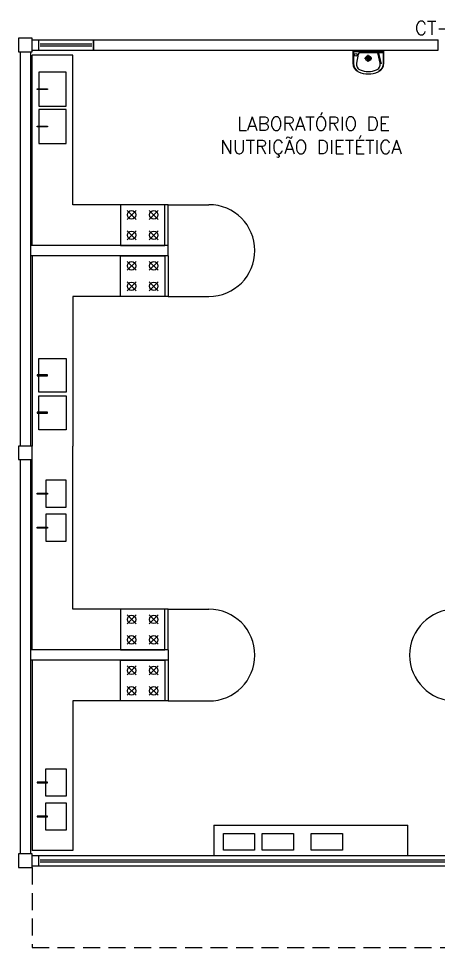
# Model space of a CAD drawing. Header units: millimetres. Extents: x 2069 to 2250, y 1124 to 1284.
# Drawn here: x 2123.99 to 2130.17, y 1220.25 to 1233.91 of the extents above; entities that cross this region are included whole.
import ezdxf

# ---------------------------------------------------------------- set-up
doc = ezdxf.new("R2010")
doc.units = ezdxf.units.MM
doc.linetypes.add('HIDDEN', pattern=[0.375, 0.25, -0.125])
for name, color, linetype in [('A-BLK', 2, 'Continuous'), ('ALV', 2, 'Continuous'), ('ENDEREÇO', 2, 'Continuous'), ('EQUI', 1, 'Continuous'), ('hidraulica', 7, 'Continuous'), ('JANELA', 1, 'Continuous'), ('MOVEIS', 2, 'Continuous'), ('PILARES', 3, 'Continuous'), ('PROJ', 1, 'HIDDEN'), ('TEXTO', 2, 'Continuous')]:
    doc.layers.add(name, color=color, linetype=linetype)
doc.styles.add('UNB-100', font='simplex.shx', dxfattribs={"height": 0.2})

# ---------------------------------------------------------------- blocks, each defined once
blk = doc.blocks.new('PL')
for p, q in [((0.25, 0.25), (0.25, 0.45)), ((0.25, 0.45), (0.45, 0.45)), ((0.45, 0.45), (0.45, 0.25)), ((0.45, 0.25), (0.25, 0.25))]:
    blk.add_line(p, q)
blk = doc.blocks.new('LAV1')
at = {"layer": 'A-BLK'}
for p, q in [((-0.166, -0.23), (-0.059, -0.23)), ((-0.112, -0.176), (-0.112, -0.284))]:
    blk.add_line(p, q, dxfattribs=at)
at = {"layer": 'A-BLK', "color": 1}
blk.add_lwpolyline([(0, 0), (-0.181, 0, 0.297087), (-0.312, -0.085, 0.210879), (-0.312, -0.375, 0.297087), (-0.181, -0.46), (0, -0.46)], format="xyb", close=True, dxfattribs=at)
at = {"layer": 'A-BLK'}
for points in [[(-0.031, -0.352), (-0.031, -0.108, 0.355579), (-0.051, -0.083), (-0.184, -0.055, 0.364154), (-0.282, -0.108, 0.191353), (-0.282, -0.352, 0.364154), (-0.184, -0.405), (-0.051, -0.377, 0.352407), (-0.031, -0.352, -21.291928)], [(-0.01, -0.01), (-0.187, -0.01, 0.268561), (-0.302, -0.077, 0.825469)], [(-0.01, -0.01), (-0.01, -0.45), (-0.187, -0.45, -0.268561), (-0.302, -0.383, -2.266504)]]:
    blk.add_lwpolyline(points, format="xyb", dxfattribs=at)
at = {"layer": 'A-BLK', "color": 1}
blk.add_lwpolyline([(-0.051, -0.377, -0.375755), (-0.055, -0.383), (-0.194, -0.417), (-0.054, -0.388, 0.422985), (-0.046, -0.376, -29.530032)], format="xyb", dxfattribs=at)
blk.add_lwpolyline([(-0.038, -0.37), (-0.028, -0.384), (-0.026, -0.398), (-0.026, -0.445), (-0.032, -0.398), (-0.036, -0.392), (-0.04, -0.383), (-0.041, -0.373)], dxfattribs=at)
for centre, radius in [((-0.061, -0.046), 0.0204), ((-0.112, -0.23), 0.0256)]:
    blk.add_circle(centre, radius, dxfattribs=at)
at = {"layer": 'A-BLK'}
blk.add_circle((-0.112, -0.23), 0.0383, dxfattribs=at)

msp = doc.modelspace()

# ---------------------------------------------------------------- linework, layer by layer
at = {"layer": 'ALV'}
for p, q in [((2124.19301, 1233.59812), (2124.29301, 1233.59812)), ((2124.29301, 1233.44812), (2124.29301, 1233.59812)), ((2125.09301, 1233.59812), (2130.16325, 1233.59812)), ((2125.09301, 1233.59812), (2125.09301, 1233.44812)), ((2130.16325, 1233.44812), (2130.16325, 1233.59812)), ((2124.01825, 1233.42312), (2124.01825, 1227.62312)), ((2124.16825, 1233.42312), (2124.16825, 1227.62312)), ((2124.19301, 1233.44812), (2124.29301, 1233.44812)), ((2125.09301, 1233.44812), (2130.16325, 1233.44812)), ((2124.01825, 1227.42312), (2124.01825, 1221.62312)), ((2124.16825, 1227.42312), (2124.16825, 1221.62312)), ((2124.19301, 1221.59812), (2124.29301, 1221.59812)), ((2124.29301, 1221.44812), (2124.29301, 1221.59812)), ((2124.19301, 1221.44812), (2124.29301, 1221.44812))]:
    msp.add_line(p, q, dxfattribs=at)
at = {"layer": 'ALV', "color": 2}
for p, q in [((2126.1935, 1230.42312), (2126.1935, 1230.57312)), ((2126.1935, 1224.62312), (2126.1935, 1224.47312))]:
    msp.add_line(p, q, dxfattribs=at)
at = {"layer": 'EQUI'}
for p, q in [((2125.72141, 1231.08853), (2125.59058, 1230.9577)), ((2125.72141, 1230.9577), (2125.59058, 1231.08853)), ((2126.04641, 1230.9577), (2125.91558, 1231.08853)), ((2125.91558, 1230.9577), (2126.04641, 1231.08853)), ((2125.59058, 1230.78853), (2125.72141, 1230.6577)), ((2125.72141, 1230.78853), (2125.59058, 1230.6577)), ((2125.91558, 1230.6577), (2126.04641, 1230.78853)), ((2125.91558, 1230.78853), (2126.04641, 1230.6577)), ((2125.59058, 1230.2077), (2125.72141, 1230.33853)), ((2125.72141, 1230.2077), (2125.59058, 1230.33853)), ((2125.91558, 1230.2077), (2126.04641, 1230.33853)), ((2125.91558, 1230.33853), (2126.04641, 1230.2077)), ((2125.72141, 1230.03853), (2125.59058, 1229.9077)), ((2125.72141, 1229.9077), (2125.59058, 1230.03853)), ((2126.04641, 1230.03853), (2125.91558, 1229.9077)), ((2125.91558, 1230.03853), (2126.04641, 1229.9077)), ((2125.72141, 1225.0077), (2125.59058, 1225.13853)), ((2125.72141, 1225.13853), (2125.59058, 1225.0077)), ((2126.04641, 1225.0077), (2125.91558, 1225.13853)), ((2125.91558, 1225.0077), (2126.04641, 1225.13853)), ((2125.59058, 1224.83853), (2125.72141, 1224.7077)), ((2125.72141, 1224.83853), (2125.59058, 1224.7077)), ((2125.91558, 1224.83853), (2126.04641, 1224.7077)), ((2125.91558, 1224.7077), (2126.04641, 1224.83853)), ((2125.72141, 1224.2577), (2125.59058, 1224.38853)), ((2125.59058, 1224.2577), (2125.72141, 1224.38853)), ((2125.91558, 1224.38853), (2126.04641, 1224.2577)), ((2125.91558, 1224.2577), (2126.04641, 1224.38853)), ((2125.72141, 1223.9577), (2125.59058, 1224.08853)), ((2125.72141, 1224.08853), (2125.59058, 1223.9577)), ((2125.91558, 1224.08853), (2126.04641, 1223.9577)), ((2126.04641, 1224.08853), (2125.91558, 1223.9577))]:
    msp.add_line(p, q, dxfattribs=at)
for points in [[(2124.2935, 1232.62312), (2124.6935, 1232.62312), (2124.6935, 1233.12312), (2124.2935, 1233.12312)], [(2124.2645, 1232.87947), (2124.41707, 1232.87947), (2124.41707, 1232.86677), (2124.2645, 1232.86677)], [(2124.2935, 1232.07312), (2124.6935, 1232.07312), (2124.6935, 1232.57312), (2124.2935, 1232.57312)], [(2124.2645, 1232.32947), (2124.41707, 1232.32947), (2124.41707, 1232.31677), (2124.2645, 1232.31677)], [(2126.1435, 1230.57312), (2126.1435, 1231.17312), (2125.4935, 1231.17312), (2125.4935, 1230.57312)], [(2126.1435, 1230.42312), (2126.1435, 1229.82312), (2125.4935, 1229.82312), (2125.4935, 1230.42312)], [(2124.2935, 1228.91312), (2124.6935, 1228.91312), (2124.6935, 1228.41312), (2124.2935, 1228.41312)], [(2124.2645, 1228.65677), (2124.41707, 1228.65677), (2124.41707, 1228.66947), (2124.2645, 1228.66947)], [(2124.2935, 1228.36312), (2124.6935, 1228.36312), (2124.6935, 1227.86312), (2124.2935, 1227.86312)], [(2124.2645, 1228.10677), (2124.41707, 1228.10677), (2124.41707, 1228.11947), (2124.2645, 1228.11947)], [(2124.3935, 1226.72312), (2124.6935, 1226.72312), (2124.6935, 1227.12312), (2124.3935, 1227.12312)], [(2124.2645, 1226.92947), (2124.41707, 1226.92947), (2124.41707, 1226.91677), (2124.2645, 1226.91677)], [(2124.3935, 1226.22312), (2124.6935, 1226.22312), (2124.6935, 1226.62312), (2124.3935, 1226.62312)], [(2124.2645, 1226.42947), (2124.41707, 1226.42947), (2124.41707, 1226.41677), (2124.2645, 1226.41677)], [(2126.1435, 1224.62312), (2126.1435, 1225.22312), (2125.4935, 1225.22312), (2125.4935, 1224.62312)], [(2126.1435, 1224.47312), (2126.1435, 1223.87312), (2125.4935, 1223.87312), (2125.4935, 1224.47312)], [(2124.3935, 1222.87312), (2124.6935, 1222.87312), (2124.6935, 1222.47312), (2124.3935, 1222.47312)], [(2124.2645, 1222.66677), (2124.41707, 1222.66677), (2124.41707, 1222.67947), (2124.2645, 1222.67947)], [(2124.3935, 1222.37312), (2124.6935, 1222.37312), (2124.6935, 1221.97312), (2124.3935, 1221.97312)], [(2124.2645, 1222.16677), (2124.41707, 1222.16677), (2124.41707, 1222.17947), (2124.2645, 1222.17947)], [(2127.00514, 1221.67634), (2127.00514, 1221.92324), (2127.46554, 1221.92324), (2127.46554, 1221.67634)], [(2127.57697, 1221.67634), (2127.57697, 1221.92324), (2128.03737, 1221.92324), (2128.03737, 1221.67634)], [(2128.29583, 1221.67634), (2128.29583, 1221.92324), (2128.75624, 1221.92324), (2128.75624, 1221.67634)]]:
    msp.add_lwpolyline(points, close=True, dxfattribs=at)
for centre in [(2125.656, 1231.02312), (2125.981, 1231.02312), (2125.656, 1230.72312), (2125.981, 1230.72312), (2125.656, 1230.27312), (2125.981, 1230.27312), (2125.656, 1229.97312), (2125.981, 1229.97312), (2125.656, 1225.07312), (2125.981, 1225.07312), (2125.656, 1224.77312), (2125.981, 1224.77312), (2125.656, 1224.32312), (2125.981, 1224.32312), (2125.656, 1224.02312), (2125.981, 1224.02312)]:
    msp.add_circle(centre, 0.06251, dxfattribs=at)
at = {"layer": 'JANELA', "color": 3}
for p, q in [((2124.29301, 1233.59812), (2124.29301, 1233.59812)), ((2124.29301, 1233.44812), (2124.29301, 1233.59812)), ((2125.09301, 1233.59812), (2125.09301, 1233.59812)), ((2125.09301, 1233.44812), (2125.09301, 1233.59812)), ((2124.29301, 1233.44812), (2124.29301, 1233.44812)), ((2125.09301, 1233.44812), (2125.09301, 1233.44812)), ((2124.29301, 1221.59812), (2124.29301, 1221.59812)), ((2124.29301, 1221.44812), (2124.29301, 1221.59812)), ((2124.29301, 1221.44812), (2124.29301, 1221.44812))]:
    msp.add_line(p, q, dxfattribs=at)
at = {"layer": 'JANELA'}
for p, q in [((2124.29301, 1233.59812), (2125.09301, 1233.59812)), ((2124.31301, 1233.53812), (2125.07301, 1233.53812)), ((2124.31301, 1233.50812), (2125.07301, 1233.50812)), ((2124.29301, 1233.44812), (2125.09301, 1233.44812)), ((2124.29301, 1221.59812), (2132.89301, 1221.59812)), ((2124.29301, 1221.44812), (2132.89301, 1221.44812)), ((2124.31301, 1221.53812), (2132.87301, 1221.53812)), ((2124.31301, 1221.50812), (2132.87301, 1221.50812))]:
    msp.add_line(p, q, dxfattribs=at)
at = {"layer": 'MOVEIS'}
for p, q in [((2124.7935, 1233.37312), (2124.1935, 1233.37312)), ((2124.1935, 1230.57312), (2124.1935, 1233.37312)), ((2124.7935, 1231.17312), (2124.7935, 1233.37312)), ((2126.1935, 1231.17312), (2124.7935, 1231.17312)), ((2126.1935, 1231.17312), (2126.7935, 1231.17312)), ((2126.1935, 1230.57312), (2126.1935, 1231.17312)), ((2124.1935, 1230.42312), (2124.1935, 1227.62312)), ((2126.1935, 1230.42312), (2126.1935, 1229.82312)), ((2124.7935, 1229.82312), (2124.7935, 1227.62312)), ((2126.1935, 1229.82312), (2124.7935, 1229.82312)), ((2126.1935, 1229.82312), (2126.7935, 1229.82312)), ((2124.7935, 1225.22312), (2124.7935, 1227.62312)), ((2124.1935, 1224.62312), (2124.1935, 1227.42312)), ((2126.1935, 1225.22312), (2124.7935, 1225.22312)), ((2126.1935, 1225.22312), (2126.7935, 1225.22312)), ((2126.1935, 1224.62312), (2126.1935, 1225.22312)), ((2124.1935, 1224.47312), (2124.1935, 1221.67312)), ((2126.1935, 1224.47312), (2126.1935, 1223.87312)), ((2126.1935, 1223.87312), (2124.7935, 1223.87312)), ((2124.7935, 1223.87312), (2124.7935, 1221.67312)), ((2126.1935, 1223.87312), (2126.7935, 1223.87312)), ((2126.86612, 1222.04812), (2129.71612, 1222.04812)), ((2126.86612, 1222.04812), (2126.86612, 1221.59812)), ((2129.71612, 1221.59812), (2129.71612, 1222.04812)), ((2124.7935, 1221.67312), (2124.1935, 1221.67312))]:
    msp.add_line(p, q, dxfattribs=at)
for centre, start, end in [((2126.7935, 1230.49812), 270, 90), ((2126.7935, 1224.54812), 270, 90), ((2130.41874, 1224.54812), 90, 270)]:
    msp.add_arc(centre, 0.675, start, end, dxfattribs=at)
at = {"layer": 'PROJ', "color": 1, "ltscale": 10}
for p, q in [((2126.1935, 1230.57312), (2124.16825, 1230.57312)), ((2126.1935, 1230.42312), (2124.16825, 1230.42312)), ((2126.1935, 1224.62312), (2124.16825, 1224.62312)), ((2126.1935, 1224.47312), (2124.16825, 1224.47312))]:
    msp.add_line(p, q, dxfattribs=at)
at = {"layer": 'PROJ'}
for p, q in [((2124.19301, 1221.42312), (2124.19301, 1220.24812)), ((2124.19301, 1220.24812), (2132.99301, 1220.24812))]:
    msp.add_line(p, q, dxfattribs=at)

# ---------------------------------------------------------------- block references
at = {"layer": 'hidraulica', "rotation": 90}
msp.add_blockref('LAV1', (2128.90712, 1233.43845), dxfattribs=at)
at = {"layer": 'PILARES', "xscale": -1, "rotation": 180}
for p in [(2123.74325, 1233.87312), (2123.7435, 1227.87312), (2123.7435, 1221.87312)]:
    msp.add_blockref('PL', p, dxfattribs=at)

# ---------------------------------------------------------------- texts
at = {"layer": 'ENDEREÇO', "style": 'UNB-100'}
msp.add_text('CT-56/12', height=0.2, dxfattribs=at).set_placement((2129.82134, 1233.67264))
at = {"layer": 'TEXTO', "style": 'UNB-100'}
for s, p in [('LABORATÓRIO DE', (2127.20813, 1232.2637)), ('NUTRIÇÃO DIETÉTICA', (2126.95666, 1231.92352))]:
    msp.add_text(s, height=0.2, dxfattribs=at).set_placement(p)

doc.saveas('drawing.dxf')
